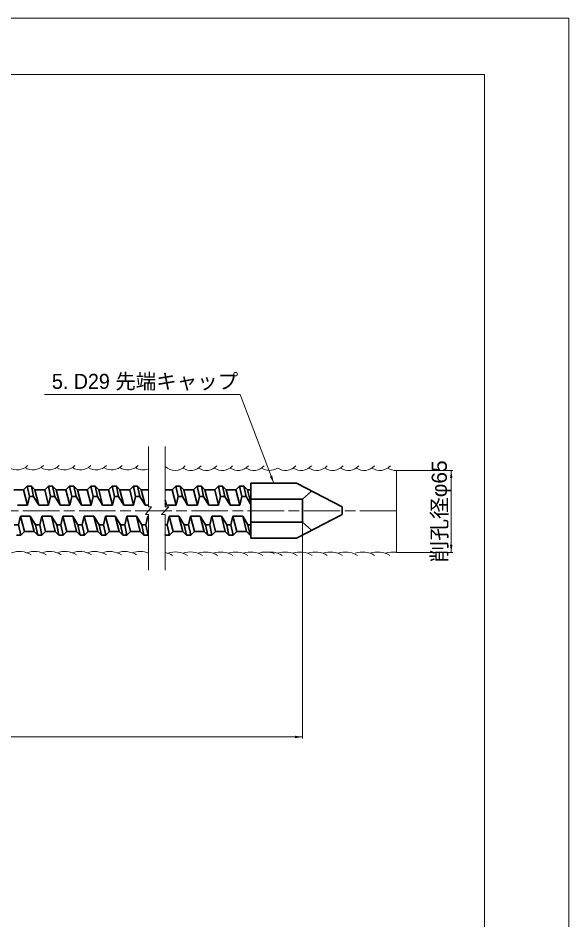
# Model space of a CAD drawing. Units: millimetres at full size, sheet at 1:2; details may follow other scales. Extents: x 2054 to 3736, y 1047 to 2235.
# Drawn here: x 3373 to 3736, y 1641 to 2235 of the extents above; entities that cross this region are included whole.
import ezdxf
from ezdxf.enums import TextEntityAlignment as Align

# ---------------------------------------------------------------- set-up
doc = ezdxf.new("R2010")
doc.units = ezdxf.units.MM
doc.header["$LTSCALE"] = 2
doc.linetypes.add('CHAIN', pattern=[18.5, 12, -1.5, 3.5, -1.5])
for name, color, linetype, lineweight in [('1外形線', 7, 'Continuous', 35), ('2細い実線', 3, 'Continuous', 20), ('4中心線', 1, 'CHAIN', 18), ('6寸法線', 4, 'Continuous', 18), ('7 枠・タイトル', 7, 'Continuous', 13), ('Defpoints_2', 7, 'Continuous', 13)]:
    doc.layers.add(name, color=color, linetype=linetype, lineweight=lineweight)
doc.styles.add('ＭＳ Ｐゴシック', font='')
doc.styles.get('ＭＳ Ｐゴシック').set_extended_font_data('MS PGothic')

# ---------------------------------------------------------------- blocks, each defined once
blk = doc.blocks.new('filled_arrow')
at = {"color": 0, "linetype": 'Continuous', "lineweight": -2}
blk.add_solid([(7.5, 1.25), (0, 0), (7.5, -1.25)], dxfattribs=at)

msp = doc.modelspace()

# ---------------------------------------------------------------- linework, layer by layer
at = {"layer": '1外形線'}
for p, q in [((3370.24, 1924.832), (3376.64, 1924.832)), ((3379.04, 1927.232), (3376.64, 1924.832)), ((3376.64, 1924.832), (3379.206, 1914.713)), ((3379.04, 1927.232), (3380.542, 1920.281)), ((3379.04, 1927.232), (3381.84, 1927.232)), ((3381.84, 1927.232), (3383.342, 1920.281)), ((3381.84, 1927.232), (3384.24, 1924.832)), ((3384.24, 1924.832), (3386.806, 1914.713)), ((3384.24, 1924.832), (3390.64, 1924.832)), ((3393.04, 1927.232), (3390.64, 1924.832)), ((3390.64, 1924.832), (3393.206, 1914.713)), ((3393.04, 1927.232), (3394.542, 1920.281)), ((3393.04, 1927.232), (3395.84, 1927.232)), ((3395.84, 1927.232), (3397.342, 1920.281)), ((3395.84, 1927.232), (3398.24, 1924.832)), ((3398.24, 1924.832), (3400.806, 1914.713)), ((3398.24, 1924.832), (3404.64, 1924.832)), ((3407.04, 1927.232), (3404.64, 1924.832)), ((3404.64, 1924.832), (3407.206, 1914.713)), ((3407.04, 1927.232), (3408.542, 1920.281)), ((3407.04, 1927.232), (3409.84, 1927.232)), ((3409.84, 1927.232), (3411.342, 1920.281)), ((3409.84, 1927.232), (3412.24, 1924.832)), ((3412.24, 1924.832), (3414.806, 1914.713)), ((3412.24, 1924.832), (3418.64, 1924.832)), ((3421.04, 1927.232), (3418.64, 1924.832)), ((3418.64, 1924.832), (3421.206, 1914.713)), ((3421.04, 1927.232), (3422.542, 1920.281)), ((3421.04, 1927.232), (3423.84, 1927.232)), ((3423.84, 1927.232), (3425.342, 1920.281)), ((3423.84, 1927.232), (3426.24, 1924.832)), ((3426.24, 1924.832), (3428.806, 1914.713)), ((3426.24, 1924.832), (3432.64, 1924.832)), ((3435.04, 1927.232), (3432.64, 1924.832)), ((3432.64, 1924.832), (3435.206, 1914.713)), ((3435.04, 1927.232), (3436.542, 1920.281)), ((3435.04, 1927.232), (3437.84, 1927.232)), ((3437.84, 1927.232), (3439.342, 1920.281)), ((3437.84, 1927.232), (3440.24, 1924.832)), ((3440.24, 1924.832), (3442.806, 1914.713)), ((3440.24, 1924.832), (3446.64, 1924.832)), ((3449.04, 1927.232), (3446.64, 1924.832)), ((3446.64, 1924.832), (3449.206, 1914.713)), ((3449.04, 1927.232), (3451.84, 1927.232)), ((3449.04, 1927.232), (3450.542, 1920.281)), ((3451.84, 1927.232), (3454.24, 1924.832)), ((3451.84, 1927.232), (3453.342, 1920.281)), ((3454.24, 1924.832), (3459.077, 1924.832)), ((3454.24, 1924.832), (3456.806, 1914.713)), ((3469.982, 1924.832), (3474.64, 1924.832)), ((3477.04, 1927.232), (3474.64, 1924.832)), ((3474.64, 1924.832), (3477.206, 1914.713)), ((3477.04, 1927.232), (3478.542, 1920.281)), ((3477.04, 1927.232), (3479.84, 1927.232)), ((3479.84, 1927.232), (3481.342, 1920.281)), ((3479.84, 1927.232), (3482.24, 1924.832)), ((3482.24, 1924.832), (3484.806, 1914.713)), ((3482.24, 1924.832), (3488.64, 1924.832)), ((3491.04, 1927.232), (3488.64, 1924.832)), ((3488.64, 1924.832), (3491.206, 1914.713)), ((3491.04, 1927.232), (3492.542, 1920.281)), ((3491.04, 1927.232), (3493.84, 1927.232)), ((3493.84, 1927.232), (3495.342, 1920.281)), ((3493.84, 1927.232), (3496.24, 1924.832)), ((3496.24, 1924.832), (3498.806, 1914.713)), ((3496.24, 1924.832), (3502.64, 1924.832)), ((3505.04, 1927.232), (3502.64, 1924.832)), ((3502.64, 1924.832), (3505.206, 1914.713)), ((3505.04, 1927.232), (3506.542, 1920.281)), ((3505.04, 1927.232), (3507.84, 1927.232)), ((3507.84, 1927.232), (3509.342, 1920.281)), ((3507.84, 1927.232), (3510.24, 1924.832)), ((3510.24, 1924.832), (3512.806, 1914.713)), ((3510.24, 1924.832), (3516.64, 1924.832)), ((3519.04, 1927.232), (3516.64, 1924.832)), ((3516.64, 1924.832), (3519.206, 1914.713)), ((3519.04, 1927.232), (3520.542, 1920.281)), ((3519.04, 1927.232), (3521.84, 1927.232)), ((3521.84, 1927.232), (3523.342, 1920.281)), ((3521.84, 1927.232), (3524.24, 1924.832)), ((3524.24, 1924.832), (3526.504, 1915.904)), ((3524.24, 1924.832), (3526.504, 1924.832)), ((3526.504, 1929.182), (3556.504, 1929.182)), ((3526.504, 1929.182), (3526.504, 1911.032)), ((3556.504, 1929.182), (3586.504, 1913.532)), ((3380.542, 1920.281), (3379.206, 1914.713)), ((3380.542, 1920.281), (3383.342, 1920.281)), ((3383.342, 1920.281), (3386.806, 1914.713)), ((3394.542, 1920.281), (3393.206, 1914.713)), ((3394.542, 1920.281), (3397.342, 1920.281)), ((3397.342, 1920.281), (3400.806, 1914.713)), ((3408.542, 1920.281), (3407.206, 1914.713)), ((3408.542, 1920.281), (3411.342, 1920.281)), ((3411.342, 1920.281), (3414.806, 1914.713)), ((3422.542, 1920.281), (3421.206, 1914.713)), ((3422.542, 1920.281), (3425.342, 1920.281)), ((3425.342, 1920.281), (3428.806, 1914.713)), ((3436.542, 1920.281), (3435.206, 1914.713)), ((3436.542, 1920.281), (3439.342, 1920.281)), ((3439.342, 1920.281), (3442.806, 1914.713)), ((3450.542, 1920.281), (3449.206, 1914.713)), ((3450.542, 1920.281), (3453.342, 1920.281)), ((3453.342, 1920.281), (3456.806, 1914.713)), ((3478.542, 1920.281), (3477.206, 1914.713)), ((3478.542, 1920.281), (3481.342, 1920.281)), ((3481.342, 1920.281), (3484.806, 1914.713)), ((3492.542, 1920.281), (3491.206, 1914.713)), ((3492.542, 1920.281), (3495.342, 1920.281)), ((3495.342, 1920.281), (3498.806, 1914.713)), ((3506.542, 1920.281), (3505.206, 1914.713)), ((3506.542, 1920.281), (3509.342, 1920.281)), ((3509.342, 1920.281), (3512.806, 1914.713)), ((3520.542, 1920.281), (3519.206, 1914.713)), ((3520.542, 1920.281), (3523.342, 1920.281)), ((3523.342, 1920.281), (3526.504, 1915.199)), ((3566.504, 1923.965), (3560.504, 1918.532)), ((3372.806, 1914.713), (3379.206, 1914.713)), ((3386.806, 1914.713), (3393.206, 1914.713)), ((3400.806, 1914.713), (3407.206, 1914.713)), ((3414.806, 1914.713), (3421.206, 1914.713)), ((3428.806, 1914.713), (3435.206, 1914.713)), ((3442.806, 1914.713), (3449.206, 1914.713)), ((3456.806, 1914.713), (3459.077, 1914.713)), ((3469.982, 1917.962), (3470.806, 1914.713)), ((3469.982, 1916.037), (3470.806, 1914.713)), ((3470.806, 1914.713), (3477.206, 1914.713)), ((3484.806, 1914.713), (3491.206, 1914.713)), ((3498.806, 1914.713), (3505.206, 1914.713)), ((3512.806, 1914.713), (3519.206, 1914.713)), ((3526.504, 1918.532), (3560.504, 1918.532)), ((3560.504, 1918.532), (3560.504, 1911.032)), ((3586.504, 1913.532), (3586.504, 1911.032)), ((3373.338, 1901.783), (3374.673, 1907.351)), ((3374.673, 1907.351), (3377.24, 1897.232)), ((3374.673, 1907.351), (3381.073, 1907.351)), ((3384.538, 1901.783), (3381.073, 1907.351)), ((3381.073, 1907.351), (3383.64, 1897.232)), ((3387.338, 1901.783), (3388.673, 1907.351)), ((3388.673, 1907.351), (3391.24, 1897.232)), ((3388.673, 1907.351), (3395.073, 1907.351)), ((3398.538, 1901.783), (3395.073, 1907.351)), ((3395.073, 1907.351), (3397.64, 1897.232)), ((3401.338, 1901.783), (3402.673, 1907.351)), ((3402.673, 1907.351), (3405.24, 1897.232)), ((3402.673, 1907.351), (3409.073, 1907.351)), ((3412.538, 1901.783), (3409.073, 1907.351)), ((3409.073, 1907.351), (3411.64, 1897.232)), ((3415.338, 1901.783), (3416.673, 1907.351)), ((3416.673, 1907.351), (3419.24, 1897.232)), ((3416.673, 1907.351), (3423.073, 1907.351)), ((3423.073, 1907.351), (3425.64, 1897.232)), ((3426.538, 1901.783), (3423.073, 1907.351)), ((3429.338, 1901.783), (3430.673, 1907.351)), ((3430.673, 1907.351), (3433.24, 1897.232)), ((3430.673, 1907.351), (3437.073, 1907.351)), ((3440.538, 1901.783), (3437.073, 1907.351)), ((3437.073, 1907.351), (3439.64, 1897.232)), ((3443.338, 1901.783), (3444.673, 1907.351)), ((3444.673, 1907.351), (3447.24, 1897.232)), ((3444.673, 1907.351), (3451.073, 1907.351)), ((3454.538, 1901.783), (3451.073, 1907.351)), ((3451.073, 1907.351), (3453.64, 1897.232)), ((3457.338, 1901.783), (3458.673, 1907.351)), ((3458.673, 1907.351), (3459.076, 1905.762)), ((3458.673, 1907.351), (3459.076, 1907.351)), ((3471.338, 1901.783), (3472.673, 1907.351)), ((3472.673, 1907.351), (3475.24, 1897.232)), ((3472.673, 1907.351), (3479.073, 1907.351)), ((3482.538, 1901.783), (3479.073, 1907.351)), ((3479.073, 1907.351), (3481.64, 1897.232)), ((3485.338, 1901.783), (3486.673, 1907.351)), ((3486.673, 1907.351), (3489.24, 1897.232)), ((3486.673, 1907.351), (3493.073, 1907.351)), ((3496.538, 1901.783), (3493.073, 1907.351)), ((3493.073, 1907.351), (3495.64, 1897.232)), ((3499.338, 1901.783), (3500.673, 1907.351)), ((3500.673, 1907.351), (3503.24, 1897.232)), ((3500.673, 1907.351), (3507.073, 1907.351)), ((3510.538, 1901.783), (3507.073, 1907.351)), ((3507.073, 1907.351), (3509.64, 1897.232)), ((3513.338, 1901.783), (3514.673, 1907.351)), ((3514.673, 1907.351), (3517.24, 1897.232)), ((3514.673, 1907.351), (3521.073, 1907.351)), ((3524.538, 1901.783), (3521.073, 1907.351)), ((3521.073, 1907.351), (3523.64, 1897.232)), ((3526.504, 1892.882), (3526.504, 1911.032)), ((3556.504, 1892.882), (3586.504, 1908.532)), ((3560.504, 1903.532), (3560.504, 1911.032)), ((3586.504, 1908.532), (3586.504, 1911.032)), ((3370.538, 1901.783), (3373.338, 1901.783)), ((3373.338, 1901.783), (3374.84, 1894.832)), ((3384.538, 1901.783), (3387.338, 1901.783)), ((3384.538, 1901.783), (3386.04, 1894.832)), ((3387.338, 1901.783), (3388.84, 1894.832)), ((3398.538, 1901.783), (3401.338, 1901.783)), ((3398.538, 1901.783), (3400.04, 1894.832)), ((3401.338, 1901.783), (3402.84, 1894.832)), ((3412.538, 1901.783), (3415.338, 1901.783)), ((3412.538, 1901.783), (3414.04, 1894.832)), ((3415.338, 1901.783), (3416.84, 1894.832)), ((3426.538, 1901.783), (3428.04, 1894.832)), ((3426.538, 1901.783), (3429.338, 1901.783)), ((3429.338, 1901.783), (3430.84, 1894.832)), ((3440.538, 1901.783), (3443.338, 1901.783)), ((3440.538, 1901.783), (3442.04, 1894.832)), ((3443.338, 1901.783), (3444.84, 1894.832)), ((3454.538, 1901.783), (3457.338, 1901.783)), ((3454.538, 1901.783), (3456.04, 1894.832)), ((3457.338, 1901.783), (3458.84, 1894.832)), ((3469.982, 1901.783), (3471.338, 1901.783)), ((3471.338, 1901.783), (3472.84, 1894.832)), ((3482.538, 1901.783), (3485.338, 1901.783)), ((3482.538, 1901.783), (3484.04, 1894.832)), ((3485.338, 1901.783), (3486.84, 1894.832)), ((3496.538, 1901.783), (3499.338, 1901.783)), ((3496.538, 1901.783), (3498.04, 1894.832)), ((3499.338, 1901.783), (3500.84, 1894.832)), ((3510.538, 1901.783), (3513.338, 1901.783)), ((3510.538, 1901.783), (3512.04, 1894.832)), ((3513.338, 1901.783), (3514.84, 1894.832)), ((3524.538, 1901.783), (3526.504, 1901.783)), ((3524.538, 1901.783), (3526.04, 1894.832)), ((3526.504, 1903.532), (3560.504, 1903.532)), ((3566.504, 1898.099), (3560.504, 1903.532)), ((3374.84, 1894.832), (3377.24, 1897.232)), ((3377.24, 1897.232), (3383.64, 1897.232)), ((3386.04, 1894.832), (3383.64, 1897.232)), ((3388.84, 1894.832), (3391.24, 1897.232)), ((3391.24, 1897.232), (3397.64, 1897.232)), ((3400.04, 1894.832), (3397.64, 1897.232)), ((3402.84, 1894.832), (3405.24, 1897.232)), ((3405.24, 1897.232), (3411.64, 1897.232)), ((3414.04, 1894.832), (3411.64, 1897.232)), ((3416.84, 1894.832), (3419.24, 1897.232)), ((3419.24, 1897.232), (3425.64, 1897.232)), ((3428.04, 1894.832), (3425.64, 1897.232)), ((3430.84, 1894.832), (3433.24, 1897.232)), ((3433.24, 1897.232), (3439.64, 1897.232)), ((3442.04, 1894.832), (3439.64, 1897.232)), ((3444.84, 1894.832), (3447.24, 1897.232)), ((3447.24, 1897.232), (3453.64, 1897.232)), ((3456.04, 1894.832), (3453.64, 1897.232)), ((3458.84, 1894.832), (3459.076, 1895.068)), ((3469.982, 1895.102), (3470.04, 1894.832)), ((3470.04, 1894.832), (3469.982, 1894.89)), ((3472.84, 1894.832), (3475.24, 1897.232)), ((3475.24, 1897.232), (3481.64, 1897.232)), ((3484.04, 1894.832), (3481.64, 1897.232)), ((3486.84, 1894.832), (3489.24, 1897.232)), ((3489.24, 1897.232), (3495.64, 1897.232)), ((3498.04, 1894.832), (3495.64, 1897.232)), ((3500.84, 1894.832), (3503.24, 1897.232)), ((3503.24, 1897.232), (3509.64, 1897.232)), ((3512.04, 1894.832), (3509.64, 1897.232)), ((3514.84, 1894.832), (3517.24, 1897.232)), ((3517.24, 1897.232), (3523.64, 1897.232)), ((3526.04, 1894.832), (3523.64, 1897.232)), ((3372.04, 1894.832), (3374.84, 1894.832)), ((3386.04, 1894.832), (3388.84, 1894.832)), ((3400.04, 1894.832), (3402.84, 1894.832)), ((3414.04, 1894.832), (3416.84, 1894.832)), ((3428.04, 1894.832), (3430.84, 1894.832)), ((3442.04, 1894.832), (3444.84, 1894.832)), ((3456.04, 1894.832), (3458.84, 1894.832)), ((3470.04, 1894.832), (3472.84, 1894.832)), ((3484.04, 1894.832), (3486.84, 1894.832)), ((3498.04, 1894.832), (3500.84, 1894.832)), ((3512.04, 1894.832), (3514.84, 1894.832)), ((3526.04, 1894.832), (3526.504, 1894.832)), ((3526.504, 1892.882), (3556.504, 1892.882))]:
    msp.add_line(p, q, dxfattribs=at)
at = {"layer": '2細い実線'}
for p, q in [((3459.078, 1953.194), (3459.077, 1913.554)), ((3469.983, 1953.194), (3469.982, 1913.554)), ((3622.327, 1883.616), (3622.327, 1937.536)), ((3457.077, 1908.538), (3461.077, 1913.555)), ((3459.077, 1913.554), (3461.077, 1913.555)), ((3467.482, 1908.538), (3472.482, 1913.554)), ((3469.982, 1913.554), (3472.482, 1913.554)), ((3459.076, 1908.538), (3457.077, 1908.538)), ((3459.076, 1871.747), (3459.076, 1908.538)), ((3469.982, 1908.538), (3467.482, 1908.538)), ((3469.981, 1871.747), (3469.982, 1908.538))]:
    msp.add_line(p, q, dxfattribs=at)
for centre, radius, start, end in [((3372.513, 1947.256), 9.363, 236.29836, 317.16495), ((3382.903, 1947.256), 9.363, 236.29836, 317.16495), ((3393.293, 1947.255), 9.363, 236.29836, 317.16495), ((3403.683, 1947.255), 9.363, 236.29836, 317.16495), ((3414.073, 1947.255), 9.363, 236.29836, 317.16495), ((3424.463, 1947.254), 9.363, 236.29836, 317.16495), ((3434.853, 1947.254), 9.363, 236.29836, 317.16495), ((3445.244, 1947.254), 9.363, 236.29836, 317.16495), ((3455.634, 1947.253), 9.363, 236.29836, 291.57761), ((3476.414, 1946.894), 9.363, 226.61766, 317.16495), ((3486.804, 1946.893), 9.363, 236.29836, 317.16495), ((3497.194, 1946.893), 9.363, 236.29836, 317.16495), ((3507.584, 1946.892), 9.363, 236.29836, 317.16495), ((3517.974, 1946.892), 9.363, 236.29836, 317.16495), ((3528.364, 1946.892), 9.363, 236.29836, 317.16495), ((3538.754, 1946.891), 9.363, 236.29836, 303.69728), ((3549.144, 1946.891), 9.363, 236.29836, 317.16495), ((3559.534, 1946.891), 9.363, 236.29836, 317.16495), ((3569.924, 1946.89), 9.363, 236.29836, 317.16495), ((3580.314, 1946.89), 9.363, 236.29836, 317.16495), ((3590.704, 1946.89), 9.363, 236.29836, 317.16495), ((3601.094, 1946.889), 9.363, 236.29836, 317.16495), ((3611.484, 1946.889), 9.363, 236.29836, 317.16495), ((3621.875, 1946.889), 9.363, 236.29836, 272.76983), ((3373.783, 1869.234), 14.948, 58.00506, 109.39786), ((3383.713, 1869.234), 14.948, 58.00506, 109.39786), ((3393.643, 1869.233), 14.948, 58.00506, 109.39786), ((3403.573, 1869.232), 14.948, 58.00506, 109.39786), ((3413.503, 1869.232), 14.948, 58.00506, 109.39786), ((3423.432, 1869.231), 14.948, 58.00506, 109.39786), ((3433.362, 1869.231), 14.948, 58.00506, 109.39786), ((3443.292, 1869.23), 14.948, 58.00506, 109.39786), ((3453.222, 1869.229), 14.948, 66.94409, 109.39786), ((3466.833, 1868.869), 14.948, 58.00506, 77.84059), ((3476.763, 1868.868), 14.948, 58.00506, 109.39786), ((3486.693, 1868.868), 14.948, 58.00506, 109.39786), ((3496.623, 1868.867), 14.948, 58.00506, 109.39786), ((3506.553, 1868.866), 14.948, 58.00506, 109.39786), ((3516.483, 1868.866), 14.948, 58.00506, 109.39786), ((3526.413, 1868.865), 14.948, 58.00506, 109.39786), ((3536.343, 1868.864), 14.948, 67.81487, 109.39786), ((3539.104, 1868.866), 14.948, 58.00506, 95.33086), ((3549.034, 1868.866), 14.948, 58.00506, 109.39786), ((3558.963, 1868.865), 14.948, 58.00506, 109.39786), ((3568.893, 1868.864), 14.948, 58.00506, 109.39786), ((3578.823, 1868.864), 14.948, 58.00506, 109.39786), ((3588.753, 1868.863), 14.948, 58.00506, 109.39786), ((3600.064, 1868.863), 14.948, 58.00506, 109.39786), ((3609.993, 1868.863), 14.948, 58.00506, 109.39786), ((3619.923, 1868.862), 14.948, 80.7482, 109.39786)]:
    msp.add_arc(centre, radius, start, end, dxfattribs=at)
at = {"layer": '4中心線'}
msp.add_line((3622.327, 1911.032), (2196.064, 1911.032), dxfattribs=at)
at = {"layer": '6寸法線'}
for p, q in [((3622.391, 1937.468), (3659.46, 1937.468)), ((3658.46, 1937.468), (3658.46, 1883.547)), ((3560.504, 1903.469), (3560.504, 1760.989)), ((3622.388, 1883.547), (3659.46, 1883.547)), ((2258.059, 1761.989), (3560.504, 1761.989))]:
    msp.add_line(p, q, dxfattribs=at)
msp.add_lwpolyline([(3541.504, 1929.182), (3539.727, 1933.855), (3519.319, 1987.521), (3390.609, 1987.521)], dxfattribs=at)
at = {"layer": '7 枠・タイトル'}
for q in [(2109.677, 2198.255), (3680.373, 1084.702)]:
    msp.add_line((3680.373, 2198.255), q, dxfattribs=at)
at = {"layer": 'Defpoints_2'}
msp.add_lwpolyline([(2054.025, 1047.479), (3736.025, 1047.479), (3736.025, 2235.479), (2054.025, 2235.479)], close=True, dxfattribs=at)

# ---------------------------------------------------------------- block references
at = {"layer": '6寸法線', "xscale": 0.667, "yscale": 0.667}
for p, rotation in [((3658.46, 1937.468), 270), ((3541.504, 1929.182), 110.8), ((3658.46, 1883.547), 90), ((3560.504, 1761.989), 180)]:
    msp.add_blockref('filled_arrow', p, dxfattribs=dict(at, rotation=rotation))

# ---------------------------------------------------------------- texts
at = {"layer": '6寸法線', "color": 7, "style": 'ＭＳ Ｐゴシック'}
msp.add_text('5. D29 先端キャップ', height=9.897, dxfattribs=at).set_placement((3395.387, 1988.285), align=Align.BOTTOM_LEFT)
at = {"layer": '6寸法線', "style": 'ＭＳ Ｐゴシック', "width": 1.05}
msp.add_text('削孔径φ65', height=10.02, rotation=90, dxfattribs=at).set_placement((3650.586, 1910.507), align=Align.MIDDLE_CENTER)

doc.saveas('drawing.dxf')
